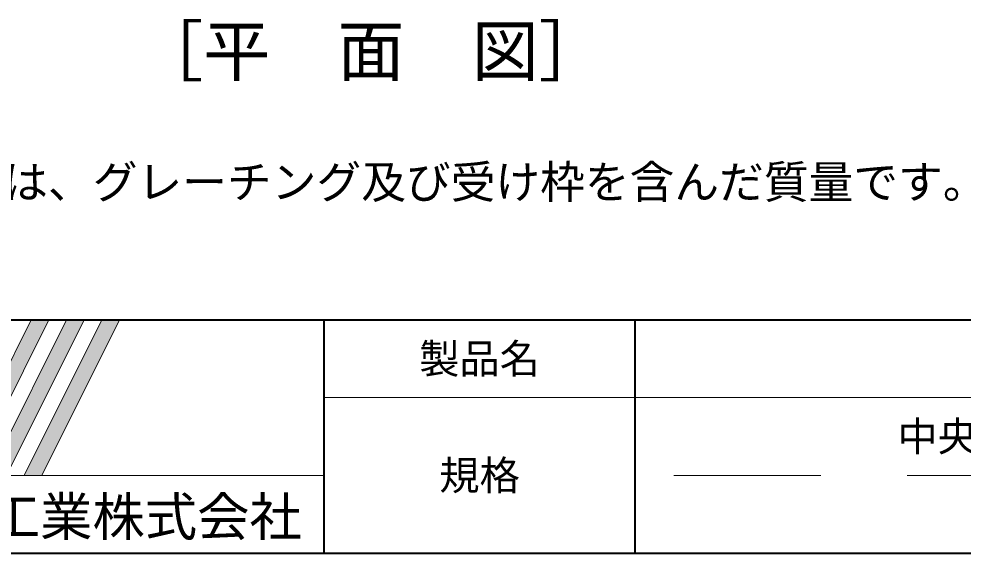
# Model space of a CAD drawing. Units: millimetres at full size; details may follow other scales. Extents: x 50430 to 101606, y 69050 to 91573.
# Drawn here: x 82590 to 83410, y 71590 to 72054 of the extents above; entities that cross this region are included whole.
import ezdxf
from ezdxf.enums import TextEntityAlignment as Align

# ---------------------------------------------------------------- set-up
doc = ezdxf.new("R2010")
doc.units = ezdxf.units.MM
doc.header["$LTSCALE"] = 50
doc.linetypes.add('DASHED', pattern=[7.5, 6, -1.5])
for name, color, linetype, lineweight in [('図枠', 7, 'Continuous', 5), ('枠', 7, 'Continuous', 5), ('補助線', 8, 'Continuous', 9)]:
    doc.layers.add(name, color=color, linetype=linetype, lineweight=lineweight)
doc.layers.add('文字', color=7, linetype='Continuous')
doc.styles.add('ＭＳ ゴシック', font='')
doc.styles.get('ＭＳ ゴシック').set_extended_font_data('MS Gothic')

msp = doc.modelspace()

# ---------------------------------------------------------------- hatches: boundary and pattern name
at = {"layer": '図枠'}
for points in [[(82616.03, 71792.64), (82600.71, 71792.64), (82533.21, 71657.64), (82548.53, 71657.64)], [(82646.66, 71792.64), (82631.34, 71792.64), (82563.84, 71657.64), (82579.16, 71657.64)], [(82677.28, 71792.64), (82661.97, 71792.64), (82594.47, 71657.64), (82609.78, 71657.64)]]:
    msp.add_hatch(color=256, dxfattribs=at).paths.add_polyline_path(points)

# ---------------------------------------------------------------- linework, layer by layer
at = {"layer": '図枠', "lineweight": 40}
for p, q in [((80792.44, 71792.64), (84947.44, 71792.64)), ((82854.94, 71590.14), (82854.94, 71792.64)), ((83124.94, 71590.14), (83124.94, 71792.64)), ((80792.44, 71590.14), (84947.44, 71590.14))]:
    msp.add_line(p, q, dxfattribs=at)
at = {"layer": '図枠'}
for p, q in [((82600.71, 71792.64), (82533.21, 71657.64)), ((82616.03, 71792.64), (82548.53, 71657.64)), ((82631.34, 71792.64), (82563.84, 71657.64)), ((82646.66, 71792.64), (82579.16, 71657.64)), ((82661.97, 71792.64), (82594.47, 71657.64)), ((82600.71, 71792.64), (82616.03, 71792.64)), ((82677.28, 71792.64), (82609.78, 71657.64)), ((82631.34, 71792.64), (82646.66, 71792.64)), ((82661.97, 71792.64), (82677.28, 71792.64)), ((82594.47, 71657.64), (82609.78, 71657.64))]:
    msp.add_line(p, q, dxfattribs=at)
at = {"layer": '図枠', "lineweight": 13}
msp.add_line((84947.44, 71725.14), (82854.94, 71725.14), dxfattribs=at)
at = {"layer": '図枠', "linetype": 'DASHED', "lineweight": 9}
msp.add_line((84036.19, 71657.64), (83158.69, 71657.64), dxfattribs=at)
at = {"layer": '補助線', "lineweight": 13}
msp.add_line((82179.94, 71657.64), (82854.94, 71657.64), dxfattribs=at)

# ---------------------------------------------------------------- texts
at = {"layer": '図枠', "style": 'ＭＳ ゴシック'}
for s, height, p in [('製品名', 25.63, (82989.94, 71758.89)), ('中央分離帯用Ｃ（防草タイプ）', 25.63, (83597.44, 71691.39)), ('規格', 25.63, (82989.94, 71657.64)), ('東洋コンクリート工業株式会社', 33.32, (82517.44, 71621.78))]:
    msp.add_text(s, height=height, dxfattribs=at).set_placement(p, align=Align.MIDDLE_CENTER)
at = {"layer": '文字', "style": 'ＭＳ ゴシック'}
msp.add_text('［平\u3000面\u3000図］', height=42.72, dxfattribs=at).set_placement((82691.66, 71991.77), align=Align.BOTTOM_LEFT)
at = {"layer": '枠', "style": 'ＭＳ ゴシック'}
msp.add_text('(注) 上部桝の質量は、グレーチング及び受け枠を含んだ質量です。', height=28.48, dxfattribs=at).set_placement((82246.29, 71889.53), align=Align.BOTTOM_LEFT)

doc.saveas('drawing.dxf')
